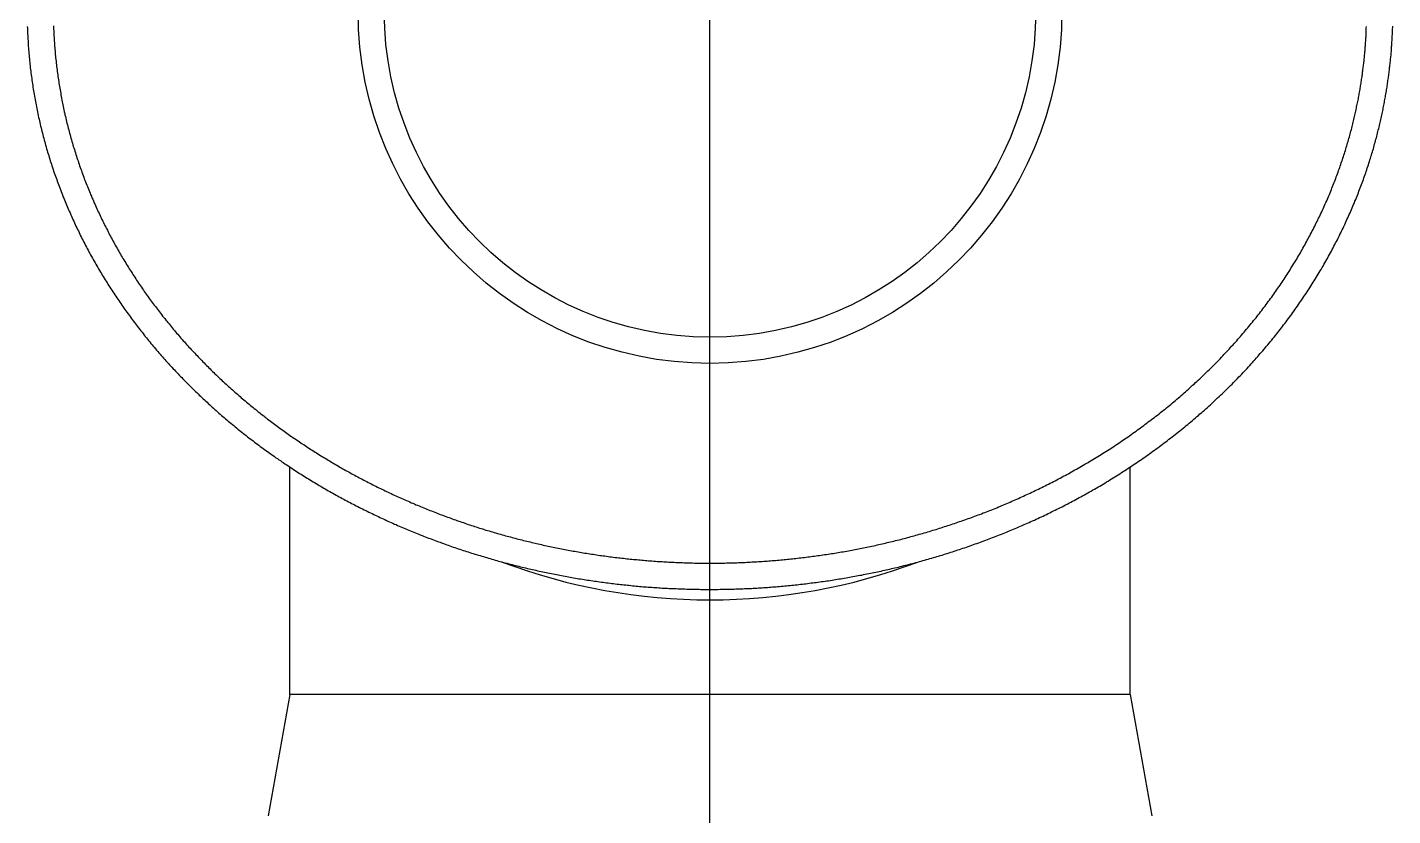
# Model space of a CAD drawing. Extents: x -30.9 to 42.8, y -35.3 to 7.6.
# Drawn here: x 27.84 to 40.83, y -7.65 to -0.15 of the extents above; entities that cross this region are included whole.
import ezdxf

# ---------------------------------------------------------------- set-up
doc = ezdxf.new("R2010")
doc.units = 0
doc.linetypes.add('CENTER', pattern=[50.8, 31.75, -6.35, 6.35, -6.35])
doc.layers.get('0').update_dxf_attribs({"linetype": 'CONTINUOUS'})
doc.layers.add('CENTER', color=1, linetype='CENTER')

msp = doc.modelspace()

# ---------------------------------------------------------------- linework, layer by layer
at = {"color": 7, "linetype": 'CONTINUOUS'}
for p, q in [((30.334, -6.5), (30.334, -4.335)), ((38.334, -6.5), (38.334, -4.335)), ((30.334, -6.5), (30.128, -7.653)), ((38.334, -6.5), (30.334, -6.5)), ((38.334, -6.5), (38.54, -7.653))]:
    msp.add_line(p, q, dxfattribs=at)
at = {"color": 7}
for points in [[(27.836, -0.145, 0), (27.837, -0.162, 0), (27.837, -0.179, 0), (27.838, -0.196, 0), (27.839, -0.213, 0), (27.84, -0.23, 0), (27.841, -0.247, 0), (27.842, -0.264, 0), (27.843, -0.281, 0), (27.844, -0.298, 0), (27.845, -0.315, 0), (27.846, -0.333, 0), (27.847, -0.35, 0), (27.849, -0.367, 0), (27.85, -0.384, 0), (27.851, -0.401, 0), (27.853, -0.418, 0), (27.854, -0.435, 0), (27.856, -0.452, 0), (27.858, -0.469, 0), (27.86, -0.486, 0), (27.861, -0.503, 0), (27.863, -0.52, 0), (27.865, -0.537, 0), (27.867, -0.554, 0), (27.869, -0.57, 0), (27.871, -0.587, 0), (27.873, -0.604, 0), (27.876, -0.621, 0), (27.878, -0.638, 0), (27.88, -0.655, 0), (27.883, -0.672, 0), (27.885, -0.689, 0), (27.888, -0.706, 0), (27.89, -0.723, 0), (27.893, -0.74, 0), (27.896, -0.757, 0), (27.899, -0.773, 0), (27.901, -0.79, 0), (27.904, -0.807, 0), (27.907, -0.824, 0), (27.91, -0.841, 0), (27.914, -0.858, 0), (27.917, -0.874, 0), (27.92, -0.891, 0), (27.923, -0.908, 0), (27.927, -0.925, 0), (27.93, -0.942, 0), (27.933, -0.958, 0), (27.937, -0.975, 0), (27.941, -0.992, 0), (27.944, -1.009, 0), (27.948, -1.025, 0), (27.952, -1.042, 0), (27.956, -1.059, 0), (27.959, -1.075, 0), (27.963, -1.092, 0), (27.968, -1.109, 0), (27.971, -1.125, 0), (27.976, -1.142, 0), (27.98, -1.159, 0), (27.984, -1.175, 0), (27.988, -1.192, 0), (27.993, -1.208, 0), (27.997, -1.225, 0), (28.002, -1.241, 0), (28.006, -1.258, 0), (28.011, -1.274, 0), (28.016, -1.291, 0), (28.02, -1.307, 0), (28.025, -1.324, 0), (28.03, -1.34, 0), (28.035, -1.357, 0), (28.04, -1.373, 0), (28.045, -1.389, 0), (28.05, -1.406, 0), (28.055, -1.422, 0), (28.06, -1.439, 0), (28.066, -1.455, 0), (28.071, -1.471, 0), (28.076, -1.487, 0), (28.082, -1.504, 0), (28.087, -1.52, 0), (28.093, -1.536, 0), (28.098, -1.552, 0), (28.104, -1.569, 0), (28.11, -1.585, 0), (28.116, -1.601, 0), (28.121, -1.617, 0), (28.127, -1.633, 0), (28.133, -1.649, 0), (28.139, -1.665, 0), (28.145, -1.681, 0), (28.151, -1.697, 0), (28.157, -1.713, 0), (28.164, -1.729, 0), (28.17, -1.745, 0), (28.176, -1.761, 0), (28.183, -1.777, 0), (28.189, -1.793, 0), (28.196, -1.809, 0), (28.202, -1.825, 0), (28.209, -1.84, 0), (28.215, -1.856, 0), (28.222, -1.872, 0), (28.229, -1.888, 0), (28.236, -1.903, 0), (28.243, -1.919, 0), (28.25, -1.935, 0), (28.256, -1.95, 0), (28.264, -1.966, 0), (28.271, -1.982, 0), (28.278, -1.997, 0), (28.285, -2.013, 0), (28.292, -2.028, 0), (28.299, -2.044, 0), (28.307, -2.059, 0), (28.314, -2.075, 0), (28.322, -2.09, 0), (28.329, -2.106, 0), (28.337, -2.121, 0), (28.344, -2.136, 0), (28.352, -2.152, 0), (28.36, -2.167, 0), (28.367, -2.182, 0), (28.375, -2.197, 0), (28.383, -2.212, 0), (28.391, -2.228, 0), (28.399, -2.243, 0), (28.407, -2.258, 0), (28.415, -2.273, 0), (28.423, -2.288, 0), (28.431, -2.303, 0), (28.439, -2.318, 0), (28.448, -2.333, 0), (28.456, -2.348, 0), (28.464, -2.363, 0), (28.473, -2.378, 0), (28.481, -2.392, 0), (28.49, -2.407, 0), (28.498, -2.422, 0), (28.507, -2.437, 0), (28.515, -2.451, 0), (28.524, -2.466, 0), (28.533, -2.481, 0), (28.541, -2.495, 0), (28.55, -2.51, 0), (28.559, -2.524, 0), (28.568, -2.539, 0), (28.577, -2.554, 0), (28.586, -2.568, 0), (28.595, -2.582, 0), (28.604, -2.597, 0), (28.613, -2.611, 0), (28.622, -2.625, 0), (28.632, -2.64, 0), (28.641, -2.654, 0), (28.65, -2.668, 0), (28.66, -2.682, 0), (28.669, -2.697, 0), (28.678, -2.711, 0), (28.688, -2.725, 0), (28.697, -2.739, 0), (28.707, -2.753, 0), (28.716, -2.767, 0), (28.726, -2.781, 0), (28.736, -2.795, 0), (28.746, -2.809, 0), (28.755, -2.823, 0), (28.765, -2.837, 0), (28.775, -2.85, 0), (28.785, -2.864, 0), (28.795, -2.878, 0), (28.805, -2.892, 0), (28.815, -2.905, 0), (28.825, -2.919, 0), (28.835, -2.933, 0), (28.845, -2.946, 0), (28.855, -2.96, 0), (28.866, -2.973, 0), (28.876, -2.987, 0), (28.886, -3, 0), (28.896, -3.013, 0), (28.907, -3.027, 0), (28.917, -3.04, 0), (28.928, -3.053, 0), (28.938, -3.067, 0), (28.949, -3.08, 0), (28.959, -3.093, 0), (28.97, -3.106, 0), (28.981, -3.119, 0), (28.991, -3.133, 0), (29.002, -3.146, 0), (29.013, -3.159, 0), (29.024, -3.172, 0), (29.034, -3.185, 0), (29.045, -3.197, 0), (29.056, -3.21, 0), (29.067, -3.223, 0), (29.078, -3.236, 0), (29.089, -3.249, 0), (29.1, -3.262, 0), (29.111, -3.274, 0), (29.122, -3.287, 0), (29.134, -3.3, 0), (29.145, -3.312, 0), (29.156, -3.325, 0), (29.167, -3.337, 0), (29.179, -3.35, 0), (29.19, -3.362, 0), (29.201, -3.375, 0), (29.213, -3.387, 0), (29.224, -3.4, 0), (29.236, -3.412, 0), (29.247, -3.424, 0), (29.259, -3.436, 0), (29.271, -3.449, 0), (29.282, -3.461, 0), (29.294, -3.473, 0), (29.306, -3.485, 0), (29.317, -3.497, 0), (29.329, -3.509, 0), (29.341, -3.521, 0), (29.353, -3.533, 0), (29.365, -3.545, 0), (29.377, -3.557, 0), (29.389, -3.569, 0), (29.401, -3.581, 0), (29.413, -3.593, 0), (29.424, -3.605, 0), (29.437, -3.616, 0), (29.449, -3.628, 0), (29.461, -3.64, 0), (29.473, -3.651, 0), (29.485, -3.663, 0), (29.497, -3.675, 0), (29.51, -3.686, 0), (29.522, -3.698, 0), (29.534, -3.709, 0), (29.547, -3.72, 0), (29.559, -3.732, 0), (29.572, -3.743, 0), (29.584, -3.755, 0), (29.597, -3.766, 0), (29.609, -3.777, 0), (29.622, -3.788, 0), (29.634, -3.799, 0), (29.647, -3.811, 0), (29.66, -3.822, 0), (29.672, -3.833, 0), (29.685, -3.844, 0), (29.698, -3.855, 0), (29.71, -3.866, 0), (29.723, -3.877, 0), (29.736, -3.888, 0), (29.749, -3.899, 0), (29.762, -3.909, 0), (29.775, -3.92, 0), (29.788, -3.931, 0), (29.801, -3.942, 0), (29.814, -3.952, 0), (29.827, -3.963, 0), (29.84, -3.974, 0), (29.853, -3.984, 0), (29.866, -3.995, 0), (29.879, -4.005, 0), (29.893, -4.016, 0), (29.906, -4.026, 0), (29.919, -4.037, 0), (29.932, -4.047, 0), (29.946, -4.057, 0), (29.959, -4.068, 0), (29.972, -4.078, 0), (29.986, -4.088, 0), (29.999, -4.098, 0), (30.012, -4.108, 0), (30.026, -4.119, 0), (30.04, -4.129, 0), (30.053, -4.139, 0), (30.067, -4.149, 0), (30.08, -4.159, 0), (30.094, -4.169, 0), (30.107, -4.178, 0), (30.121, -4.188, 0), (30.135, -4.198, 0), (30.148, -4.208, 0), (30.162, -4.218, 0), (30.176, -4.227, 0), (30.19, -4.237, 0), (30.203, -4.247, 0), (30.217, -4.256, 0), (30.231, -4.266, 0), (30.245, -4.275, 0), (30.259, -4.285, 0), (30.273, -4.294, 0), (30.287, -4.304, 0), (30.301, -4.313, 0), (30.315, -4.322, 0), (30.329, -4.332, 0), (30.343, -4.341, 0), (30.357, -4.35, 0), (30.371, -4.359, 0), (30.385, -4.369, 0), (30.399, -4.378, 0), (30.413, -4.387, 0), (30.428, -4.396, 0), (30.442, -4.405, 0), (30.456, -4.414, 0), (30.47, -4.423, 0), (30.485, -4.432, 0), (30.499, -4.441, 0), (30.513, -4.449, 0), (30.528, -4.458, 0), (30.542, -4.467, 0), (30.556, -4.476, 0), (30.571, -4.484, 0), (30.585, -4.493, 0), (30.6, -4.502, 0), (30.614, -4.51, 0), (30.629, -4.519, 0), (30.643, -4.527, 0), (30.658, -4.536, 0), (30.672, -4.544, 0), (30.687, -4.553, 0), (30.701, -4.561, 0), (30.716, -4.569, 0), (30.731, -4.577, 0), (30.745, -4.586, 0), (30.76, -4.594, 0), (30.775, -4.602, 0), (30.789, -4.61, 0), (30.804, -4.618, 0), (30.819, -4.626, 0), (30.834, -4.634, 0), (30.848, -4.642, 0), (30.863, -4.65, 0), (30.878, -4.658, 0), (30.893, -4.666, 0), (30.908, -4.674, 0), (30.923, -4.682, 0), (30.938, -4.689, 0), (30.952, -4.697, 0), (30.967, -4.705, 0), (30.982, -4.712, 0), (30.997, -4.72, 0), (31.012, -4.728, 0), (31.027, -4.735, 0), (31.042, -4.743, 0), (31.057, -4.75, 0), (31.072, -4.757, 0), (31.087, -4.765, 0), (31.102, -4.772, 0), (31.118, -4.779, 0), (31.133, -4.787, 0), (31.148, -4.794, 0), (31.163, -4.801, 0), (31.178, -4.808, 0), (31.193, -4.815, 0), (31.209, -4.822, 0), (31.224, -4.829, 0), (31.239, -4.836, 0), (31.254, -4.843, 0), (31.269, -4.85, 0), (31.285, -4.857, 0), (31.3, -4.864, 0), (31.315, -4.871, 0), (31.331, -4.878, 0), (31.346, -4.884, 0), (31.361, -4.891, 0), (31.377, -4.898, 0), (31.392, -4.904, 0), (31.407, -4.911, 0), (31.423, -4.917, 0), (31.438, -4.924, 0), (31.453, -4.93, 0), (31.469, -4.937, 0), (31.484, -4.943, 0), (31.5, -4.95, 0), (31.515, -4.956, 0), (31.531, -4.962, 0), (31.546, -4.969, 0), (31.562, -4.975, 0), (31.577, -4.981, 0), (31.593, -4.987, 0), (31.608, -4.993, 0), (31.624, -4.999, 0), (31.64, -5.005, 0), (31.655, -5.011, 0), (31.671, -5.017, 0), (31.686, -5.023, 0), (31.702, -5.029, 0), (31.718, -5.035, 0), (31.733, -5.041, 0), (31.749, -5.046, 0), (31.765, -5.052, 0), (31.78, -5.058, 0), (31.796, -5.064, 0), (31.812, -5.069, 0), (31.828, -5.075, 0), (31.843, -5.08, 0), (31.859, -5.086, 0), (31.875, -5.091, 0), (31.891, -5.097, 0), (31.907, -5.102, 0), (31.922, -5.107, 0), (31.938, -5.113, 0), (31.954, -5.118, 0), (31.97, -5.123, 0), (31.986, -5.129, 0), (32.002, -5.134, 0), (32.017, -5.139, 0), (32.033, -5.144, 0), (32.049, -5.149, 0), (32.065, -5.154, 0), (32.081, -5.159, 0), (32.097, -5.164, 0), (32.113, -5.169, 0), (32.129, -5.174, 0), (32.145, -5.179, 0), (32.161, -5.184, 0), (32.177, -5.188, 0), (32.193, -5.193, 0), (32.209, -5.198, 0), (32.225, -5.202, 0), (32.241, -5.207, 0), (32.257, -5.212, 0), (32.273, -5.216, 0), (32.289, -5.221, 0), (32.305, -5.225, 0), (32.321, -5.23, 0), (32.337, -5.234, 0), (32.353, -5.238, 0), (32.369, -5.243, 0), (32.385, -5.247, 0), (32.402, -5.251, 0), (32.418, -5.256, 0), (32.434, -5.26, 0), (32.45, -5.264, 0), (32.466, -5.268, 0), (32.482, -5.272, 0), (32.498, -5.276, 0), (32.515, -5.28, 0), (32.531, -5.284, 0), (32.547, -5.288, 0), (32.563, -5.292, 0), (32.579, -5.296, 0), (32.596, -5.3, 0), (32.612, -5.303, 0), (32.628, -5.307, 0), (32.644, -5.311, 0), (32.661, -5.315, 0), (32.677, -5.318, 0), (32.693, -5.322, 0), (32.709, -5.325, 0), (32.726, -5.329, 0), (32.742, -5.332, 0), (32.758, -5.336, 0), (32.775, -5.339, 0), (32.791, -5.343, 0), (32.807, -5.346, 0), (32.824, -5.349, 0), (32.84, -5.353, 0), (32.856, -5.356, 0), (32.873, -5.359, 0), (32.889, -5.362, 0), (32.905, -5.366, 0), (32.922, -5.369, 0), (32.938, -5.372, 0), (32.955, -5.375, 0), (32.971, -5.378, 0), (32.987, -5.381, 0), (33.004, -5.384, 0), (33.02, -5.386, 0), (33.036, -5.389, 0), (33.053, -5.392, 0), (33.069, -5.395, 0), (33.086, -5.398, 0), (33.102, -5.4, 0), (33.119, -5.403, 0), (33.135, -5.406, 0), (33.152, -5.408, 0), (33.168, -5.411, 0), (33.185, -5.413, 0), (33.201, -5.416, 0), (33.218, -5.418, 0), (33.234, -5.421, 0), (33.251, -5.423, 0), (33.267, -5.425, 0), (33.283, -5.428, 0), (33.3, -5.43, 0), (33.316, -5.432, 0), (33.333, -5.434, 0), (33.349, -5.437, 0), (33.366, -5.439, 0), (33.383, -5.441, 0), (33.399, -5.443, 0), (33.416, -5.445, 0), (33.432, -5.447, 0), (33.449, -5.449, 0), (33.465, -5.451, 0), (33.482, -5.453, 0), (33.498, -5.454, 0), (33.515, -5.456, 0), (33.532, -5.458, 0), (33.548, -5.46, 0), (33.565, -5.461, 0), (33.581, -5.463, 0), (33.598, -5.465, 0), (33.614, -5.466, 0), (33.631, -5.468, 0), (33.648, -5.469, 0), (33.664, -5.471, 0), (33.681, -5.472, 0), (33.697, -5.474, 0), (33.714, -5.475, 0), (33.731, -5.476, 0), (33.747, -5.478, 0), (33.764, -5.479, 0), (33.781, -5.48, 0), (33.797, -5.481, 0), (33.814, -5.482, 0), (33.83, -5.483, 0), (33.847, -5.485, 0), (33.864, -5.486, 0), (33.88, -5.487, 0), (33.897, -5.488, 0), (33.913, -5.488, 0), (33.93, -5.489, 0), (33.947, -5.49, 0), (33.963, -5.491, 0), (33.98, -5.492, 0), (33.997, -5.493, 0), (34.013, -5.493, 0), (34.03, -5.494, 0), (34.047, -5.495, 0), (34.063, -5.495, 0), (34.08, -5.496, 0), (34.096, -5.496, 0), (34.113, -5.497, 0), (34.13, -5.497, 0), (34.147, -5.498, 0), (34.163, -5.498, 0), (34.18, -5.498, 0), (34.196, -5.499, 0), (34.213, -5.499, 0), (34.23, -5.499, 0), (34.246, -5.5, 0), (34.263, -5.5, 0), (34.28, -5.5, 0), (34.296, -5.5, 0), (34.313, -5.5, 0), (34.33, -5.5, 0), (34.346, -5.5, 0), (34.363, -5.5, 0), (34.38, -5.5, 0), (34.396, -5.5, 0), (34.413, -5.5, 0), (34.43, -5.499, 0), (34.446, -5.499, 0), (34.463, -5.499, 0), (34.48, -5.499, 0), (34.496, -5.498, 0), (34.513, -5.498, 0), (34.53, -5.498, 0), (34.546, -5.497, 0), (34.563, -5.497, 0), (34.58, -5.496, 0), (34.596, -5.496, 0), (34.613, -5.495, 0), (34.63, -5.494, 0), (34.646, -5.494, 0), (34.663, -5.493, 0), (34.679, -5.492, 0), (34.696, -5.492, 0), (34.713, -5.491, 0), (34.73, -5.49, 0), (34.746, -5.489, 0), (34.763, -5.488, 0), (34.779, -5.487, 0), (34.796, -5.486, 0), (34.813, -5.485, 0), (34.83, -5.484, 0), (34.846, -5.483, 0), (34.863, -5.482, 0), (34.88, -5.481, 0), (34.896, -5.479, 0), (34.913, -5.478, 0), (34.929, -5.477, 0), (34.946, -5.476, 0), (34.963, -5.474, 0), (34.98, -5.473, 0), (34.996, -5.471, 0), (35.013, -5.47, 0), (35.029, -5.468, 0), (35.046, -5.467, 0), (35.063, -5.465, 0), (35.079, -5.464, 0), (35.096, -5.462, 0), (35.113, -5.46, 0), (35.129, -5.459, 0), (35.146, -5.457, 0), (35.163, -5.455, 0), (35.179, -5.453, 0), (35.196, -5.451, 0), (35.213, -5.45, 0), (35.229, -5.448, 0), (35.246, -5.446, 0), (35.263, -5.444, 0), (35.279, -5.442, 0), (35.296, -5.439, 0), (35.313, -5.437, 0), (35.329, -5.435, 0), (35.346, -5.433, 0), (35.362, -5.431, 0), (35.379, -5.428, 0), (35.396, -5.426, 0), (35.412, -5.424, 0), (35.429, -5.421, 0), (35.446, -5.419, 0), (35.462, -5.417, 0), (35.479, -5.414, 0), (35.496, -5.411, 0), (35.512, -5.409, 0), (35.529, -5.406, 0), (35.546, -5.404, 0), (35.562, -5.401, 0), (35.579, -5.398, 0), (35.596, -5.395, 0), (35.612, -5.393, 0), (35.629, -5.39, 0), (35.645, -5.387, 0), (35.662, -5.384, 0), (35.679, -5.381, 0), (35.695, -5.378, 0), (35.712, -5.375, 0), (35.729, -5.372, 0), (35.745, -5.369, 0), (35.762, -5.366, 0), (35.779, -5.363, 0), (35.795, -5.359, 0), (35.812, -5.356, 0), (35.828, -5.353, 0), (35.845, -5.349, 0), (35.862, -5.346, 0), (35.878, -5.343, 0), (35.895, -5.339, 0), (35.912, -5.336, 0), (35.928, -5.332, 0), (35.945, -5.329, 0), (35.962, -5.325, 0), (35.978, -5.321, 0), (35.995, -5.318, 0), (36.011, -5.314, 0), (36.028, -5.31, 0), (36.045, -5.306, 0), (36.061, -5.302, 0), (36.078, -5.299, 0), (36.094, -5.295, 0), (36.111, -5.291, 0), (36.128, -5.287, 0), (36.144, -5.283, 0), (36.161, -5.278, 0), (36.178, -5.274, 0), (36.194, -5.27, 0), (36.211, -5.266, 0), (36.227, -5.262, 0), (36.244, -5.257, 0), (36.261, -5.253, 0), (36.277, -5.249, 0), (36.294, -5.244, 0), (36.311, -5.24, 0), (36.327, -5.235, 0), (36.344, -5.231, 0), (36.361, -5.226, 0), (36.377, -5.221, 0), (36.394, -5.217, 0), (36.41, -5.212, 0), (36.427, -5.207, 0), (36.444, -5.202, 0), (36.46, -5.198, 0), (36.477, -5.193, 0), (36.493, -5.188, 0), (36.51, -5.183, 0), (36.526, -5.178, 0), (36.543, -5.173, 0), (36.56, -5.168, 0), (36.576, -5.162, 0), (36.593, -5.157, 0), (36.61, -5.152, 0), (36.626, -5.147, 0), (36.643, -5.141, 0), (36.659, -5.136, 0), (36.676, -5.131, 0), (36.693, -5.125, 0), (36.709, -5.12, 0), (36.726, -5.114, 0), (36.742, -5.109, 0), (36.759, -5.103, 0), (36.776, -5.097, 0), (36.792, -5.092, 0), (36.809, -5.086, 0), (36.825, -5.08, 0), (36.842, -5.074, 0), (36.858, -5.068, 0), (36.875, -5.062, 0), (36.892, -5.056, 0), (36.908, -5.05, 0), (36.925, -5.044, 0), (36.941, -5.038, 0), (36.958, -5.032, 0), (36.975, -5.026, 0), (36.991, -5.019, 0), (37.008, -5.013, 0), (37.024, -5.007, 0), (37.041, -5, 0), (37.057, -4.994, 0), (37.074, -4.987, 0), (37.091, -4.981, 0), (37.107, -4.974, 0), (37.124, -4.968, 0), (37.14, -4.961, 0), (37.157, -4.954, 0), (37.174, -4.947, 0), (37.19, -4.941, 0), (37.207, -4.934, 0), (37.223, -4.927, 0), (37.24, -4.92, 0), (37.256, -4.913, 0), (37.273, -4.906, 0), (37.289, -4.899, 0), (37.306, -4.891, 0), (37.323, -4.884, 0), (37.339, -4.877, 0), (37.356, -4.87, 0), (37.372, -4.862, 0), (37.389, -4.855, 0), (37.405, -4.847, 0), (37.422, -4.84, 0), (37.438, -4.832, 0), (37.455, -4.825, 0), (37.471, -4.817, 0), (37.488, -4.809, 0), (37.504, -4.802, 0), (37.521, -4.794, 0), (37.537, -4.786, 0), (37.553, -4.778, 0), (37.57, -4.77, 0), (37.586, -4.762, 0), (37.603, -4.754, 0), (37.619, -4.746, 0), (37.636, -4.738, 0), (37.652, -4.729, 0), (37.669, -4.721, 0), (37.685, -4.713, 0), (37.701, -4.705, 0), (37.718, -4.696, 0), (37.734, -4.688, 0), (37.75, -4.679, 0), (37.767, -4.671, 0), (37.783, -4.662, 0), (37.799, -4.653, 0), (37.816, -4.644, 0), (37.832, -4.636, 0), (37.848, -4.627, 0), (37.865, -4.618, 0), (37.881, -4.609, 0), (37.897, -4.6, 0), (37.913, -4.591, 0), (37.93, -4.582, 0), (37.946, -4.573, 0), (37.962, -4.564, 0), (37.978, -4.554, 0), (37.994, -4.545, 0), (38.011, -4.536, 0), (38.027, -4.526, 0), (38.043, -4.517, 0), (38.059, -4.507, 0), (38.075, -4.498, 0), (38.091, -4.488, 0), (38.107, -4.478, 0), (38.123, -4.469, 0), (38.14, -4.459, 0), (38.156, -4.449, 0), (38.172, -4.439, 0), (38.188, -4.429, 0), (38.204, -4.419, 0), (38.22, -4.409, 0), (38.236, -4.399, 0), (38.252, -4.389, 0), (38.267, -4.379, 0), (38.283, -4.368, 0), (38.299, -4.358, 0), (38.315, -4.348, 0), (38.331, -4.337, 0), (38.347, -4.327, 0), (38.362, -4.316, 0), (38.378, -4.306, 0), (38.394, -4.295, 0), (38.41, -4.284, 0), (38.425, -4.274, 0), (38.441, -4.263, 0), (38.457, -4.252, 0), (38.472, -4.241, 0), (38.488, -4.23, 0), (38.503, -4.219, 0), (38.519, -4.208, 0), (38.534, -4.197, 0), (38.55, -4.186, 0), (38.565, -4.175, 0), (38.581, -4.164, 0), (38.596, -4.153, 0), (38.611, -4.141, 0), (38.626, -4.13, 0), (38.642, -4.119, 0), (38.657, -4.107, 0), (38.672, -4.096, 0), (38.687, -4.084, 0), (38.702, -4.072, 0), (38.718, -4.061, 0), (38.733, -4.049, 0), (38.748, -4.037, 0), (38.763, -4.026, 0), (38.778, -4.014, 0), (38.792, -4.002, 0), (38.807, -3.99, 0), (38.822, -3.978, 0), (38.837, -3.966, 0), (38.852, -3.954, 0), (38.867, -3.942, 0), (38.881, -3.93, 0), (38.896, -3.918, 0), (38.91, -3.905, 0), (38.925, -3.893, 0), (38.94, -3.881, 0), (38.954, -3.869, 0), (38.969, -3.856, 0), (38.983, -3.844, 0), (38.997, -3.831, 0), (39.012, -3.819, 0), (39.026, -3.806, 0), (39.04, -3.794, 0), (39.054, -3.781, 0), (39.069, -3.768, 0), (39.083, -3.756, 0), (39.097, -3.743, 0), (39.111, -3.73, 0), (39.125, -3.717, 0), (39.139, -3.704, 0), (39.153, -3.691, 0), (39.166, -3.678, 0), (39.18, -3.665, 0), (39.194, -3.652, 0), (39.208, -3.639, 0), (39.221, -3.626, 0), (39.235, -3.613, 0), (39.249, -3.599, 0), (39.262, -3.586, 0), (39.276, -3.573, 0), (39.289, -3.56, 0), (39.303, -3.546, 0), (39.316, -3.533, 0), (39.329, -3.519, 0), (39.342, -3.506, 0), (39.355, -3.492, 0), (39.369, -3.479, 0), (39.382, -3.465, 0), (39.395, -3.452, 0), (39.408, -3.438, 0), (39.42, -3.424, 0), (39.433, -3.41, 0), (39.446, -3.397, 0), (39.459, -3.383, 0), (39.472, -3.369, 0), (39.484, -3.355, 0), (39.497, -3.341, 0), (39.51, -3.327, 0), (39.522, -3.313, 0), (39.534, -3.299, 0), (39.547, -3.285, 0), (39.559, -3.271, 0), (39.571, -3.257, 0), (39.584, -3.243, 0), (39.596, -3.229, 0), (39.608, -3.215, 0), (39.62, -3.2, 0), (39.632, -3.186, 0), (39.644, -3.172, 0), (39.656, -3.158, 0), (39.668, -3.143, 0), (39.68, -3.129, 0), (39.691, -3.114, 0), (39.703, -3.1, 0), (39.715, -3.086, 0), (39.726, -3.071, 0), (39.738, -3.056, 0), (39.749, -3.042, 0), (39.761, -3.027, 0), (39.772, -3.013, 0), (39.783, -2.998, 0), (39.794, -2.983, 0), (39.806, -2.969, 0), (39.817, -2.954, 0), (39.828, -2.939, 0), (39.839, -2.924, 0), (39.85, -2.91, 0), (39.861, -2.895, 0), (39.871, -2.88, 0), (39.882, -2.865, 0), (39.893, -2.85, 0), (39.904, -2.835, 0), (39.914, -2.82, 0), (39.925, -2.805, 0), (39.935, -2.79, 0), (39.946, -2.775, 0), (39.956, -2.76, 0), (39.966, -2.745, 0), (39.977, -2.73, 0), (39.987, -2.715, 0), (39.997, -2.7, 0), (40.007, -2.685, 0), (40.017, -2.67, 0), (40.027, -2.654, 0), (40.037, -2.639, 0), (40.047, -2.624, 0), (40.056, -2.609, 0), (40.066, -2.593, 0), (40.076, -2.578, 0), (40.085, -2.563, 0), (40.095, -2.547, 0), (40.104, -2.532, 0), (40.114, -2.517, 0), (40.123, -2.501, 0), (40.132, -2.486, 0), (40.142, -2.47, 0), (40.151, -2.455, 0), (40.16, -2.439, 0), (40.169, -2.424, 0), (40.178, -2.408, 0), (40.187, -2.393, 0), (40.196, -2.377, 0), (40.204, -2.361, 0), (40.213, -2.346, 0), (40.222, -2.33, 0), (40.23, -2.314, 0), (40.239, -2.299, 0), (40.248, -2.283, 0), (40.256, -2.267, 0), (40.264, -2.252, 0), (40.273, -2.236, 0), (40.281, -2.22, 0), (40.289, -2.204, 0), (40.297, -2.189, 0), (40.305, -2.173, 0), (40.313, -2.157, 0), (40.321, -2.141, 0), (40.329, -2.125, 0), (40.337, -2.109, 0), (40.345, -2.093, 0), (40.352, -2.078, 0), (40.36, -2.062, 0), (40.368, -2.046, 0), (40.375, -2.03, 0), (40.383, -2.014, 0), (40.39, -1.998, 0), (40.397, -1.982, 0), (40.404, -1.966, 0), (40.412, -1.95, 0), (40.419, -1.934, 0), (40.426, -1.918, 0), (40.433, -1.902, 0), (40.44, -1.886, 0), (40.447, -1.87, 0), (40.453, -1.855, 0), (40.46, -1.839, 0), (40.467, -1.823, 0), (40.473, -1.807, 0), (40.48, -1.791, 0), (40.486, -1.775, 0), (40.493, -1.759, 0), (40.499, -1.743, 0), (40.505, -1.727, 0), (40.511, -1.711, 0), (40.517, -1.696, 0), (40.523, -1.68, 0), (40.529, -1.664, 0), (40.535, -1.648, 0), (40.541, -1.632, 0), (40.547, -1.617, 0), (40.553, -1.601, 0), (40.558, -1.585, 0), (40.564, -1.57, 0), (40.569, -1.554, 0), (40.575, -1.538, 0), (40.58, -1.523, 0), (40.585, -1.507, 0), (40.59, -1.491, 0), (40.596, -1.476, 0), (40.601, -1.46, 0), (40.606, -1.445, 0), (40.611, -1.43, 0), (40.615, -1.414, 0), (40.62, -1.399, 0), (40.625, -1.383, 0), (40.63, -1.368, 0), (40.634, -1.353, 0), (40.639, -1.338, 0), (40.643, -1.323, 0), (40.648, -1.307, 0), (40.652, -1.292, 0), (40.656, -1.277, 0), (40.66, -1.262, 0), (40.665, -1.247, 0), (40.669, -1.233, 0), (40.673, -1.218, 0), (40.677, -1.203, 0), (40.681, -1.188, 0), (40.684, -1.174, 0), (40.688, -1.159, 0), (40.692, -1.144, 0), (40.695, -1.13, 0), (40.699, -1.115, 0), (40.703, -1.101, 0), (40.706, -1.087, 0), (40.709, -1.072, 0), (40.713, -1.058, 0), (40.716, -1.044, 0), (40.719, -1.03, 0), (40.722, -1.016, 0), (40.725, -1.002, 0), (40.728, -0.988, 0), (40.731, -0.974, 0), (40.734, -0.961, 0), (40.737, -0.947, 0), (40.74, -0.933, 0), (40.742, -0.92, 0), (40.745, -0.906, 0), (40.748, -0.893, 0), (40.751, -0.879, 0), (40.753, -0.866, 0), (40.755, -0.853, 0), (40.758, -0.839, 0), (40.76, -0.826, 0), (40.763, -0.813, 0), (40.765, -0.8, 0), (40.767, -0.787, 0), (40.769, -0.774, 0), (40.772, -0.761, 0), (40.774, -0.748, 0), (40.776, -0.735, 0), (40.778, -0.723, 0), (40.78, -0.71, 0), (40.782, -0.697, 0), (40.783, -0.684, 0), (40.785, -0.672, 0), (40.787, -0.659, 0), (40.789, -0.647, 0), (40.791, -0.634, 0), (40.792, -0.622, 0), (40.794, -0.61, 0), (40.796, -0.597, 0), (40.797, -0.585, 0), (40.799, -0.573, 0), (40.8, -0.561, 0), (40.802, -0.548, 0), (40.803, -0.536, 0), (40.805, -0.524, 0), (40.806, -0.512, 0), (40.807, -0.5, 0), (40.809, -0.488, 0), (40.81, -0.476, 0), (40.811, -0.464, 0), (40.812, -0.452, 0), (40.813, -0.441, 0), (40.814, -0.429, 0), (40.816, -0.417, 0), (40.817, -0.405, 0), (40.818, -0.394, 0), (40.819, -0.382, 0), (40.819, -0.37, 0), (40.82, -0.359, 0), (40.821, -0.347, 0), (40.822, -0.336, 0), (40.823, -0.324, 0), (40.824, -0.313, 0), (40.825, -0.301, 0), (40.825, -0.29, 0), (40.826, -0.278, 0), (40.827, -0.267, 0), (40.827, -0.256, 0), (40.828, -0.244, 0), (40.828, -0.233, 0), (40.829, -0.222, 0), (40.829, -0.21, 0), (40.83, -0.199, 0), (40.83, -0.188, 0), (40.831, -0.177, 0), (40.831, -0.166, 0), (40.832, -0.154, 0), (40.832, -0.143, 0)], [(28.086, -0.137, 0), (28.087, -0.153, 0), (28.087, -0.17, 0), (28.088, -0.186, 0), (28.089, -0.202, 0), (28.089, -0.218, 0), (28.09, -0.234, 0), (28.091, -0.25, 0), (28.092, -0.266, 0), (28.093, -0.282, 0), (28.094, -0.299, 0), (28.095, -0.315, 0), (28.096, -0.331, 0), (28.098, -0.347, 0), (28.099, -0.363, 0), (28.1, -0.379, 0), (28.102, -0.395, 0), (28.103, -0.411, 0), (28.105, -0.427, 0), (28.106, -0.443, 0), (28.108, -0.46, 0), (28.11, -0.476, 0), (28.112, -0.492, 0), (28.113, -0.508, 0), (28.115, -0.524, 0), (28.117, -0.54, 0), (28.119, -0.556, 0), (28.121, -0.572, 0), (28.123, -0.588, 0), (28.126, -0.604, 0), (28.128, -0.62, 0), (28.13, -0.636, 0), (28.133, -0.652, 0), (28.135, -0.668, 0), (28.137, -0.684, 0), (28.14, -0.7, 0), (28.142, -0.716, 0), (28.145, -0.732, 0), (28.148, -0.748, 0), (28.151, -0.764, 0), (28.154, -0.78, 0), (28.156, -0.796, 0), (28.159, -0.812, 0), (28.162, -0.828, 0), (28.165, -0.844, 0), (28.169, -0.86, 0), (28.172, -0.875, 0), (28.175, -0.891, 0), (28.178, -0.907, 0), (28.181, -0.923, 0), (28.185, -0.939, 0), (28.188, -0.955, 0), (28.192, -0.971, 0), (28.195, -0.986, 0), (28.199, -1.002, 0), (28.203, -1.018, 0), (28.207, -1.034, 0), (28.21, -1.05, 0), (28.214, -1.065, 0), (28.218, -1.081, 0), (28.222, -1.097, 0), (28.226, -1.113, 0), (28.23, -1.128, 0), (28.234, -1.144, 0), (28.239, -1.16, 0), (28.243, -1.175, 0), (28.247, -1.191, 0), (28.252, -1.207, 0), (28.256, -1.222, 0), (28.261, -1.238, 0), (28.265, -1.254, 0), (28.27, -1.269, 0), (28.274, -1.285, 0), (28.279, -1.3, 0), (28.284, -1.316, 0), (28.289, -1.331, 0), (28.294, -1.347, 0), (28.299, -1.362, 0), (28.303, -1.378, 0), (28.308, -1.393, 0), (28.314, -1.409, 0), (28.319, -1.424, 0), (28.324, -1.44, 0), (28.329, -1.455, 0), (28.334, -1.47, 0), (28.34, -1.486, 0), (28.345, -1.501, 0), (28.351, -1.516, 0), (28.356, -1.532, 0), (28.362, -1.547, 0), (28.368, -1.562, 0), (28.373, -1.577, 0), (28.379, -1.593, 0), (28.385, -1.608, 0), (28.391, -1.623, 0), (28.397, -1.638, 0), (28.402, -1.653, 0), (28.409, -1.668, 0), (28.415, -1.684, 0), (28.421, -1.699, 0), (28.427, -1.714, 0), (28.433, -1.729, 0), (28.439, -1.744, 0), (28.446, -1.759, 0), (28.452, -1.774, 0), (28.459, -1.789, 0), (28.465, -1.804, 0), (28.471, -1.818, 0), (28.478, -1.833, 0), (28.485, -1.848, 0), (28.491, -1.863, 0), (28.498, -1.878, 0), (28.505, -1.893, 0), (28.512, -1.907, 0), (28.519, -1.922, 0), (28.526, -1.937, 0), (28.532, -1.952, 0), (28.54, -1.966, 0), (28.547, -1.981, 0), (28.554, -1.996, 0), (28.561, -2.01, 0), (28.568, -2.025, 0), (28.575, -2.039, 0), (28.583, -2.054, 0), (28.59, -2.068, 0), (28.598, -2.083, 0), (28.605, -2.097, 0), (28.613, -2.112, 0), (28.62, -2.126, 0), (28.628, -2.14, 0), (28.635, -2.155, 0), (28.643, -2.169, 0), (28.651, -2.183, 0), (28.659, -2.198, 0), (28.666, -2.212, 0), (28.674, -2.226, 0), (28.682, -2.24, 0), (28.69, -2.254, 0), (28.698, -2.268, 0), (28.706, -2.283, 0), (28.715, -2.297, 0), (28.723, -2.311, 0), (28.731, -2.325, 0), (28.739, -2.339, 0), (28.747, -2.353, 0), (28.756, -2.366, 0), (28.764, -2.38, 0), (28.773, -2.394, 0), (28.781, -2.408, 0), (28.79, -2.422, 0), (28.798, -2.436, 0), (28.807, -2.449, 0), (28.815, -2.463, 0), (28.824, -2.477, 0), (28.833, -2.49, 0), (28.842, -2.504, 0), (28.85, -2.518, 0), (28.859, -2.531, 0), (28.868, -2.545, 0), (28.877, -2.558, 0), (28.886, -2.572, 0), (28.895, -2.585, 0), (28.904, -2.599, 0), (28.913, -2.612, 0), (28.922, -2.625, 0), (28.932, -2.639, 0), (28.941, -2.652, 0), (28.95, -2.665, 0), (28.959, -2.678, 0), (28.969, -2.692, 0), (28.978, -2.705, 0), (28.988, -2.718, 0), (28.997, -2.731, 0), (29.007, -2.744, 0), (29.016, -2.757, 0), (29.026, -2.77, 0), (29.035, -2.783, 0), (29.045, -2.796, 0), (29.055, -2.809, 0), (29.065, -2.822, 0), (29.075, -2.835, 0), (29.084, -2.848, 0), (29.094, -2.86, 0), (29.104, -2.873, 0), (29.114, -2.886, 0), (29.124, -2.899, 0), (29.134, -2.911, 0), (29.144, -2.924, 0), (29.154, -2.937, 0), (29.164, -2.949, 0), (29.174, -2.962, 0), (29.185, -2.974, 0), (29.195, -2.987, 0), (29.205, -2.999, 0), (29.216, -3.011, 0), (29.226, -3.024, 0), (29.236, -3.036, 0), (29.247, -3.049, 0), (29.257, -3.061, 0), (29.268, -3.073, 0), (29.278, -3.085, 0), (29.289, -3.097, 0), (29.299, -3.11, 0), (29.31, -3.122, 0), (29.321, -3.134, 0), (29.331, -3.146, 0), (29.342, -3.158, 0), (29.353, -3.17, 0), (29.364, -3.182, 0), (29.375, -3.194, 0), (29.386, -3.206, 0), (29.396, -3.218, 0), (29.407, -3.229, 0), (29.419, -3.241, 0), (29.43, -3.253, 0), (29.441, -3.265, 0), (29.452, -3.276, 0), (29.463, -3.288, 0), (29.474, -3.3, 0), (29.485, -3.311, 0), (29.496, -3.323, 0), (29.508, -3.334, 0), (29.519, -3.346, 0), (29.53, -3.357, 0), (29.542, -3.369, 0), (29.553, -3.38, 0), (29.565, -3.392, 0), (29.576, -3.403, 0), (29.587, -3.414, 0), (29.599, -3.426, 0), (29.611, -3.437, 0), (29.622, -3.448, 0), (29.634, -3.459, 0), (29.645, -3.47, 0), (29.657, -3.481, 0), (29.669, -3.493, 0), (29.681, -3.504, 0), (29.692, -3.515, 0), (29.704, -3.526, 0), (29.716, -3.537, 0), (29.728, -3.548, 0), (29.74, -3.558, 0), (29.752, -3.569, 0), (29.764, -3.58, 0), (29.776, -3.591, 0), (29.788, -3.602, 0), (29.8, -3.612, 0), (29.812, -3.623, 0), (29.824, -3.634, 0), (29.837, -3.644, 0), (29.849, -3.655, 0), (29.861, -3.665, 0), (29.873, -3.676, 0), (29.885, -3.686, 0), (29.898, -3.697, 0), (29.91, -3.707, 0), (29.922, -3.718, 0), (29.935, -3.728, 0), (29.947, -3.738, 0), (29.96, -3.749, 0), (29.972, -3.759, 0), (29.985, -3.769, 0), (29.997, -3.779, 0), (30.01, -3.789, 0), (30.023, -3.8, 0), (30.035, -3.81, 0), (30.048, -3.82, 0), (30.06, -3.83, 0), (30.073, -3.84, 0), (30.086, -3.85, 0), (30.099, -3.86, 0), (30.111, -3.869, 0), (30.124, -3.879, 0), (30.137, -3.889, 0), (30.15, -3.899, 0), (30.163, -3.909, 0), (30.176, -3.918, 0), (30.189, -3.928, 0), (30.202, -3.938, 0), (30.215, -3.947, 0), (30.228, -3.957, 0), (30.241, -3.966, 0), (30.254, -3.976, 0), (30.267, -3.985, 0), (30.28, -3.995, 0), (30.293, -4.004, 0), (30.307, -4.014, 0), (30.32, -4.023, 0), (30.333, -4.032, 0), (30.346, -4.042, 0), (30.36, -4.051, 0), (30.373, -4.06, 0), (30.386, -4.069, 0), (30.4, -4.078, 0), (30.413, -4.087, 0), (30.426, -4.096, 0), (30.44, -4.105, 0), (30.453, -4.114, 0), (30.467, -4.123, 0), (30.48, -4.132, 0), (30.494, -4.141, 0), (30.507, -4.15, 0), (30.521, -4.159, 0), (30.535, -4.168, 0), (30.548, -4.176, 0), (30.562, -4.185, 0), (30.576, -4.194, 0), (30.589, -4.202, 0), (30.603, -4.211, 0), (30.617, -4.219, 0), (30.63, -4.228, 0), (30.644, -4.236, 0), (30.658, -4.245, 0), (30.672, -4.253, 0), (30.686, -4.262, 0), (30.7, -4.27, 0), (30.713, -4.278, 0), (30.727, -4.287, 0), (30.741, -4.295, 0), (30.755, -4.303, 0), (30.769, -4.311, 0), (30.783, -4.319, 0), (30.797, -4.328, 0), (30.811, -4.336, 0), (30.825, -4.344, 0), (30.839, -4.352, 0), (30.853, -4.36, 0), (30.867, -4.368, 0), (30.882, -4.375, 0), (30.896, -4.383, 0), (30.91, -4.391, 0), (30.924, -4.399, 0), (30.938, -4.407, 0), (30.953, -4.414, 0), (30.967, -4.422, 0), (30.981, -4.43, 0), (30.995, -4.437, 0), (31.01, -4.445, 0), (31.024, -4.452, 0), (31.038, -4.46, 0), (31.053, -4.467, 0), (31.067, -4.475, 0), (31.081, -4.482, 0), (31.096, -4.49, 0), (31.11, -4.497, 0), (31.125, -4.504, 0), (31.139, -4.511, 0), (31.154, -4.519, 0), (31.168, -4.526, 0), (31.183, -4.533, 0), (31.197, -4.54, 0), (31.212, -4.547, 0), (31.226, -4.554, 0), (31.241, -4.561, 0), (31.255, -4.568, 0), (31.27, -4.575, 0), (31.284, -4.582, 0), (31.299, -4.589, 0), (31.314, -4.596, 0), (31.328, -4.602, 0), (31.343, -4.609, 0), (31.358, -4.616, 0), (31.372, -4.623, 0), (31.387, -4.629, 0), (31.402, -4.636, 0), (31.417, -4.642, 0), (31.431, -4.649, 0), (31.446, -4.655, 0), (31.461, -4.662, 0), (31.476, -4.668, 0), (31.491, -4.675, 0), (31.505, -4.681, 0), (31.52, -4.687, 0), (31.535, -4.694, 0), (31.55, -4.7, 0), (31.565, -4.706, 0), (31.58, -4.712, 0), (31.595, -4.718, 0), (31.61, -4.724, 0), (31.625, -4.731, 0), (31.64, -4.737, 0), (31.654, -4.743, 0), (31.669, -4.749, 0), (31.684, -4.754, 0), (31.7, -4.76, 0), (31.715, -4.766, 0), (31.73, -4.772, 0), (31.745, -4.778, 0), (31.76, -4.784, 0), (31.775, -4.789, 0), (31.79, -4.795, 0), (31.805, -4.801, 0), (31.82, -4.806, 0), (31.835, -4.812, 0), (31.85, -4.817, 0), (31.866, -4.823, 0), (31.881, -4.828, 0), (31.896, -4.834, 0), (31.911, -4.839, 0), (31.926, -4.844, 0), (31.942, -4.85, 0), (31.957, -4.855, 0), (31.972, -4.86, 0), (31.987, -4.865, 0), (32.002, -4.871, 0), (32.018, -4.876, 0), (32.033, -4.881, 0), (32.048, -4.886, 0), (32.064, -4.891, 0), (32.079, -4.896, 0), (32.094, -4.901, 0), (32.11, -4.906, 0), (32.125, -4.911, 0), (32.14, -4.916, 0), (32.156, -4.92, 0), (32.171, -4.925, 0), (32.186, -4.93, 0), (32.202, -4.935, 0), (32.217, -4.939, 0), (32.233, -4.944, 0), (32.248, -4.949, 0), (32.264, -4.953, 0), (32.279, -4.958, 0), (32.294, -4.962, 0), (32.31, -4.967, 0), (32.325, -4.971, 0), (32.341, -4.976, 0), (32.356, -4.98, 0), (32.372, -4.984, 0), (32.388, -4.989, 0), (32.403, -4.993, 0), (32.419, -4.997, 0), (32.434, -5.001, 0), (32.45, -5.005, 0), (32.465, -5.01, 0), (32.481, -5.014, 0), (32.496, -5.018, 0), (32.512, -5.022, 0), (32.528, -5.026, 0), (32.543, -5.03, 0), (32.559, -5.034, 0), (32.575, -5.037, 0), (32.59, -5.041, 0), (32.606, -5.045, 0), (32.621, -5.049, 0), (32.637, -5.053, 0), (32.653, -5.056, 0), (32.669, -5.06, 0), (32.684, -5.064, 0), (32.7, -5.067, 0), (32.716, -5.071, 0), (32.731, -5.074, 0), (32.747, -5.078, 0), (32.763, -5.081, 0), (32.779, -5.085, 0), (32.794, -5.088, 0), (32.81, -5.091, 0), (32.826, -5.095, 0), (32.842, -5.098, 0), (32.857, -5.101, 0), (32.873, -5.104, 0), (32.889, -5.108, 0), (32.905, -5.111, 0), (32.92, -5.114, 0), (32.936, -5.117, 0), (32.952, -5.12, 0), (32.968, -5.123, 0), (32.984, -5.126, 0), (33, -5.129, 0), (33.016, -5.132, 0), (33.031, -5.135, 0), (33.047, -5.137, 0), (33.063, -5.14, 0), (33.079, -5.143, 0), (33.095, -5.146, 0), (33.111, -5.148, 0), (33.127, -5.151, 0), (33.143, -5.154, 0), (33.158, -5.156, 0), (33.174, -5.159, 0), (33.19, -5.161, 0), (33.206, -5.164, 0), (33.222, -5.166, 0), (33.238, -5.169, 0), (33.254, -5.171, 0), (33.27, -5.173, 0), (33.286, -5.176, 0), (33.302, -5.178, 0), (33.318, -5.18, 0), (33.334, -5.182, 0), (33.35, -5.184, 0), (33.366, -5.187, 0), (33.382, -5.189, 0), (33.398, -5.191, 0), (33.414, -5.193, 0), (33.43, -5.195, 0), (33.446, -5.197, 0), (33.462, -5.199, 0), (33.478, -5.2, 0), (33.494, -5.202, 0), (33.51, -5.204, 0), (33.526, -5.206, 0), (33.542, -5.208, 0), (33.558, -5.209, 0), (33.574, -5.211, 0), (33.59, -5.213, 0), (33.606, -5.214, 0), (33.622, -5.216, 0), (33.638, -5.217, 0), (33.654, -5.219, 0), (33.67, -5.22, 0), (33.686, -5.222, 0), (33.702, -5.223, 0), (33.718, -5.224, 0), (33.734, -5.226, 0), (33.75, -5.227, 0), (33.766, -5.228, 0), (33.782, -5.229, 0), (33.798, -5.231, 0), (33.815, -5.232, 0), (33.831, -5.233, 0), (33.847, -5.234, 0), (33.863, -5.235, 0), (33.879, -5.236, 0), (33.895, -5.237, 0), (33.911, -5.238, 0), (33.927, -5.239, 0), (33.943, -5.24, 0), (33.959, -5.241, 0), (33.975, -5.241, 0), (33.992, -5.242, 0), (34.008, -5.243, 0), (34.024, -5.244, 0), (34.04, -5.244, 0), (34.056, -5.245, 0), (34.072, -5.245, 0), (34.088, -5.246, 0), (34.104, -5.246, 0), (34.12, -5.247, 0), (34.136, -5.247, 0), (34.153, -5.248, 0), (34.169, -5.248, 0), (34.185, -5.249, 0), (34.201, -5.249, 0), (34.217, -5.249, 0), (34.233, -5.249, 0), (34.249, -5.25, 0), (34.265, -5.25, 0), (34.282, -5.25, 0), (34.298, -5.25, 0), (34.314, -5.25, 0), (34.33, -5.25, 0), (34.346, -5.25, 0), (34.362, -5.25, 0), (34.378, -5.25, 0), (34.394, -5.25, 0), (34.41, -5.25, 0), (34.426, -5.249, 0), (34.443, -5.249, 0), (34.459, -5.249, 0), (34.475, -5.249, 0), (34.491, -5.248, 0), (34.507, -5.248, 0), (34.523, -5.248, 0), (34.539, -5.247, 0), (34.556, -5.247, 0), (34.572, -5.246, 0), (34.588, -5.246, 0), (34.604, -5.245, 0), (34.62, -5.245, 0), (34.636, -5.244, 0), (34.652, -5.243, 0), (34.668, -5.243, 0), (34.684, -5.242, 0), (34.7, -5.241, 0), (34.717, -5.24, 0), (34.733, -5.239, 0), (34.749, -5.238, 0), (34.765, -5.238, 0), (34.781, -5.237, 0), (34.797, -5.236, 0), (34.813, -5.235, 0), (34.83, -5.234, 0), (34.846, -5.232, 0), (34.862, -5.231, 0), (34.878, -5.23, 0), (34.894, -5.229, 0), (34.91, -5.228, 0), (34.926, -5.226, 0), (34.942, -5.225, 0), (34.958, -5.224, 0), (34.975, -5.222, 0), (34.991, -5.221, 0), (35.007, -5.219, 0), (35.023, -5.218, 0), (35.039, -5.216, 0), (35.055, -5.215, 0), (35.071, -5.213, 0), (35.087, -5.212, 0), (35.103, -5.21, 0), (35.12, -5.208, 0), (35.136, -5.207, 0), (35.152, -5.205, 0), (35.168, -5.203, 0), (35.184, -5.201, 0), (35.2, -5.199, 0), (35.216, -5.197, 0), (35.232, -5.195, 0), (35.248, -5.193, 0), (35.264, -5.191, 0), (35.281, -5.189, 0), (35.297, -5.187, 0), (35.313, -5.185, 0), (35.329, -5.183, 0), (35.345, -5.181, 0), (35.361, -5.179, 0), (35.377, -5.176, 0), (35.393, -5.174, 0), (35.409, -5.172, 0), (35.425, -5.169, 0), (35.442, -5.167, 0), (35.458, -5.164, 0), (35.474, -5.162, 0), (35.49, -5.159, 0), (35.506, -5.157, 0), (35.522, -5.154, 0), (35.538, -5.152, 0), (35.554, -5.149, 0), (35.57, -5.146, 0), (35.586, -5.143, 0), (35.602, -5.141, 0), (35.619, -5.138, 0), (35.635, -5.135, 0), (35.651, -5.132, 0), (35.667, -5.129, 0), (35.683, -5.126, 0), (35.699, -5.123, 0), (35.715, -5.12, 0), (35.731, -5.117, 0), (35.747, -5.114, 0), (35.763, -5.111, 0), (35.779, -5.108, 0), (35.795, -5.104, 0), (35.812, -5.101, 0), (35.828, -5.098, 0), (35.844, -5.094, 0), (35.86, -5.091, 0), (35.876, -5.088, 0), (35.892, -5.084, 0), (35.908, -5.081, 0), (35.924, -5.077, 0), (35.94, -5.074, 0), (35.956, -5.07, 0), (35.972, -5.066, 0), (35.988, -5.063, 0), (36.005, -5.059, 0), (36.021, -5.055, 0), (36.037, -5.051, 0), (36.053, -5.048, 0), (36.069, -5.044, 0), (36.085, -5.04, 0), (36.101, -5.036, 0), (36.117, -5.032, 0), (36.133, -5.028, 0), (36.149, -5.024, 0), (36.165, -5.02, 0), (36.181, -5.015, 0), (36.197, -5.011, 0), (36.213, -5.007, 0), (36.229, -5.003, 0), (36.245, -4.998, 0), (36.261, -4.994, 0), (36.278, -4.99, 0), (36.294, -4.985, 0), (36.31, -4.981, 0), (36.326, -4.976, 0), (36.342, -4.972, 0), (36.358, -4.967, 0), (36.374, -4.962, 0), (36.39, -4.958, 0), (36.406, -4.953, 0), (36.422, -4.948, 0), (36.438, -4.943, 0), (36.454, -4.938, 0), (36.47, -4.934, 0), (36.486, -4.929, 0), (36.502, -4.924, 0), (36.518, -4.919, 0), (36.534, -4.914, 0), (36.55, -4.909, 0), (36.566, -4.903, 0), (36.582, -4.898, 0), (36.598, -4.893, 0), (36.614, -4.888, 0), (36.63, -4.882, 0), (36.646, -4.877, 0), (36.662, -4.872, 0), (36.678, -4.866, 0), (36.694, -4.861, 0), (36.71, -4.855, 0), (36.726, -4.85, 0), (36.742, -4.844, 0), (36.758, -4.838, 0), (36.775, -4.833, 0), (36.791, -4.827, 0), (36.806, -4.821, 0), (36.822, -4.815, 0), (36.839, -4.81, 0), (36.855, -4.804, 0), (36.871, -4.798, 0), (36.887, -4.792, 0), (36.903, -4.786, 0), (36.919, -4.78, 0), (36.935, -4.773, 0), (36.951, -4.767, 0), (36.967, -4.761, 0), (36.983, -4.755, 0), (36.999, -4.748, 0), (37.015, -4.742, 0), (37.031, -4.736, 0), (37.047, -4.729, 0), (37.063, -4.723, 0), (37.079, -4.716, 0), (37.094, -4.71, 0), (37.111, -4.703, 0), (37.127, -4.696, 0), (37.142, -4.69, 0), (37.158, -4.683, 0), (37.174, -4.676, 0), (37.19, -4.669, 0), (37.206, -4.662, 0), (37.222, -4.655, 0), (37.238, -4.648, 0), (37.254, -4.641, 0), (37.27, -4.634, 0), (37.286, -4.627, 0), (37.302, -4.62, 0), (37.318, -4.612, 0), (37.334, -4.605, 0), (37.35, -4.598, 0), (37.365, -4.59, 0), (37.381, -4.583, 0), (37.397, -4.576, 0), (37.413, -4.568, 0), (37.429, -4.56, 0), (37.445, -4.553, 0), (37.461, -4.545, 0), (37.477, -4.537, 0), (37.492, -4.53, 0), (37.508, -4.522, 0), (37.524, -4.514, 0), (37.54, -4.506, 0), (37.556, -4.498, 0), (37.571, -4.49, 0), (37.587, -4.482, 0), (37.603, -4.474, 0), (37.619, -4.466, 0), (37.635, -4.458, 0), (37.65, -4.449, 0), (37.666, -4.441, 0), (37.682, -4.433, 0), (37.697, -4.424, 0), (37.713, -4.416, 0), (37.729, -4.407, 0), (37.745, -4.399, 0), (37.76, -4.39, 0), (37.776, -4.381, 0), (37.791, -4.373, 0), (37.807, -4.364, 0), (37.823, -4.355, 0), (37.838, -4.346, 0), (37.854, -4.337, 0), (37.87, -4.328, 0), (37.885, -4.319, 0), (37.901, -4.31, 0), (37.916, -4.301, 0), (37.932, -4.292, 0), (37.947, -4.283, 0), (37.963, -4.274, 0), (37.978, -4.264, 0), (37.994, -4.255, 0), (38.009, -4.245, 0), (38.025, -4.236, 0), (38.04, -4.226, 0), (38.056, -4.217, 0), (38.071, -4.207, 0), (38.086, -4.198, 0), (38.102, -4.188, 0), (38.117, -4.178, 0), (38.132, -4.168, 0), (38.148, -4.158, 0), (38.163, -4.149, 0), (38.178, -4.139, 0), (38.193, -4.129, 0), (38.208, -4.118, 0), (38.224, -4.108, 0), (38.239, -4.098, 0), (38.254, -4.088, 0), (38.269, -4.078, 0), (38.284, -4.067, 0), (38.299, -4.057, 0), (38.314, -4.047, 0), (38.329, -4.036, 0), (38.344, -4.026, 0), (38.359, -4.015, 0), (38.374, -4.005, 0), (38.389, -3.994, 0), (38.403, -3.983, 0), (38.418, -3.973, 0), (38.433, -3.962, 0), (38.448, -3.951, 0), (38.462, -3.94, 0), (38.477, -3.929, 0), (38.492, -3.918, 0), (38.506, -3.907, 0), (38.521, -3.896, 0), (38.536, -3.885, 0), (38.55, -3.874, 0), (38.565, -3.863, 0), (38.579, -3.852, 0), (38.593, -3.841, 0), (38.608, -3.829, 0), (38.622, -3.818, 0), (38.636, -3.807, 0), (38.651, -3.795, 0), (38.665, -3.784, 0), (38.679, -3.772, 0), (38.694, -3.761, 0), (38.708, -3.749, 0), (38.722, -3.737, 0), (38.736, -3.726, 0), (38.75, -3.714, 0), (38.764, -3.702, 0), (38.778, -3.69, 0), (38.792, -3.679, 0), (38.806, -3.667, 0), (38.819, -3.655, 0), (38.833, -3.643, 0), (38.847, -3.631, 0), (38.861, -3.619, 0), (38.874, -3.607, 0), (38.888, -3.595, 0), (38.901, -3.582, 0), (38.915, -3.57, 0), (38.928, -3.558, 0), (38.942, -3.546, 0), (38.955, -3.533, 0), (38.969, -3.521, 0), (38.982, -3.509, 0), (38.995, -3.496, 0), (39.008, -3.484, 0), (39.022, -3.471, 0), (39.035, -3.459, 0), (39.048, -3.446, 0), (39.061, -3.433, 0), (39.074, -3.421, 0), (39.087, -3.408, 0), (39.1, -3.395, 0), (39.113, -3.383, 0), (39.125, -3.37, 0), (39.138, -3.357, 0), (39.151, -3.344, 0), (39.163, -3.331, 0), (39.176, -3.318, 0), (39.189, -3.305, 0), (39.201, -3.292, 0), (39.214, -3.279, 0), (39.226, -3.266, 0), (39.238, -3.253, 0), (39.251, -3.24, 0), (39.263, -3.227, 0), (39.275, -3.213, 0), (39.287, -3.2, 0), (39.299, -3.187, 0), (39.312, -3.174, 0), (39.324, -3.16, 0), (39.335, -3.147, 0), (39.347, -3.134, 0), (39.359, -3.12, 0), (39.371, -3.107, 0), (39.383, -3.093, 0), (39.394, -3.08, 0), (39.406, -3.066, 0), (39.418, -3.053, 0), (39.429, -3.039, 0), (39.441, -3.025, 0), (39.452, -3.012, 0), (39.463, -2.998, 0), (39.475, -2.984, 0), (39.486, -2.971, 0), (39.497, -2.957, 0), (39.508, -2.943, 0), (39.52, -2.929, 0), (39.531, -2.915, 0), (39.542, -2.902, 0), (39.553, -2.888, 0), (39.563, -2.874, 0), (39.574, -2.86, 0), (39.585, -2.846, 0), (39.596, -2.832, 0), (39.606, -2.818, 0), (39.617, -2.804, 0), (39.628, -2.79, 0), (39.638, -2.776, 0), (39.648, -2.761, 0), (39.659, -2.747, 0), (39.669, -2.733, 0), (39.68, -2.719, 0), (39.69, -2.705, 0), (39.7, -2.69, 0), (39.71, -2.676, 0), (39.72, -2.662, 0), (39.73, -2.648, 0), (39.74, -2.633, 0), (39.75, -2.619, 0), (39.76, -2.605, 0), (39.77, -2.59, 0), (39.779, -2.576, 0), (39.789, -2.561, 0), (39.798, -2.547, 0), (39.808, -2.532, 0), (39.817, -2.518, 0), (39.827, -2.503, 0), (39.836, -2.489, 0), (39.846, -2.474, 0), (39.855, -2.46, 0), (39.864, -2.445, 0), (39.873, -2.431, 0), (39.882, -2.416, 0), (39.891, -2.401, 0), (39.9, -2.387, 0), (39.909, -2.372, 0), (39.918, -2.357, 0), (39.927, -2.343, 0), (39.935, -2.328, 0), (39.944, -2.313, 0), (39.953, -2.298, 0), (39.961, -2.283, 0), (39.97, -2.269, 0), (39.978, -2.254, 0), (39.986, -2.239, 0), (39.995, -2.224, 0), (40.003, -2.209, 0), (40.011, -2.194, 0), (40.019, -2.179, 0), (40.028, -2.164, 0), (40.035, -2.149, 0), (40.044, -2.135, 0), (40.051, -2.12, 0), (40.059, -2.105, 0), (40.067, -2.09, 0), (40.075, -2.075, 0), (40.082, -2.059, 0), (40.09, -2.044, 0), (40.098, -2.029, 0), (40.105, -2.014, 0), (40.113, -1.999, 0), (40.12, -1.984, 0), (40.127, -1.969, 0), (40.135, -1.954, 0), (40.142, -1.939, 0), (40.149, -1.924, 0), (40.156, -1.909, 0), (40.163, -1.893, 0), (40.17, -1.878, 0), (40.177, -1.863, 0), (40.184, -1.848, 0), (40.19, -1.833, 0), (40.197, -1.818, 0), (40.204, -1.802, 0), (40.21, -1.787, 0), (40.217, -1.772, 0), (40.223, -1.757, 0), (40.23, -1.742, 0), (40.236, -1.727, 0), (40.242, -1.712, 0), (40.248, -1.697, 0), (40.254, -1.682, 0), (40.26, -1.666, 0), (40.266, -1.651, 0), (40.272, -1.636, 0), (40.278, -1.621, 0), (40.284, -1.606, 0), (40.29, -1.591, 0), (40.295, -1.576, 0), (40.301, -1.561, 0), (40.306, -1.546, 0), (40.312, -1.531, 0), (40.317, -1.516, 0), (40.323, -1.501, 0), (40.328, -1.487, 0), (40.333, -1.472, 0), (40.338, -1.457, 0), (40.343, -1.442, 0), (40.348, -1.427, 0), (40.353, -1.413, 0), (40.358, -1.398, 0), (40.363, -1.383, 0), (40.368, -1.368, 0), (40.372, -1.354, 0), (40.377, -1.339, 0), (40.382, -1.325, 0), (40.386, -1.31, 0), (40.39, -1.296, 0), (40.395, -1.281, 0), (40.399, -1.267, 0), (40.403, -1.252, 0), (40.407, -1.238, 0), (40.412, -1.224, 0), (40.416, -1.209, 0), (40.42, -1.195, 0), (40.424, -1.181, 0), (40.427, -1.167, 0), (40.431, -1.153, 0), (40.435, -1.139, 0), (40.439, -1.125, 0), (40.442, -1.111, 0), (40.446, -1.097, 0), (40.449, -1.083, 0), (40.453, -1.07, 0), (40.456, -1.056, 0), (40.459, -1.042, 0), (40.463, -1.029, 0), (40.466, -1.015, 0), (40.469, -1.002, 0), (40.472, -0.988, 0), (40.475, -0.975, 0), (40.478, -0.962, 0), (40.481, -0.949, 0), (40.484, -0.935, 0), (40.487, -0.922, 0), (40.489, -0.909, 0), (40.492, -0.896, 0), (40.495, -0.883, 0), (40.497, -0.87, 0), (40.5, -0.858, 0), (40.502, -0.845, 0), (40.505, -0.832, 0), (40.507, -0.82, 0), (40.51, -0.807, 0), (40.512, -0.794, 0), (40.514, -0.782, 0), (40.516, -0.77, 0), (40.519, -0.757, 0), (40.521, -0.745, 0), (40.523, -0.732, 0), (40.525, -0.72, 0), (40.527, -0.708, 0), (40.529, -0.696, 0), (40.531, -0.684, 0), (40.533, -0.672, 0), (40.534, -0.66, 0), (40.536, -0.648, 0), (40.538, -0.636, 0), (40.54, -0.624, 0), (40.541, -0.612, 0), (40.543, -0.6, 0), (40.545, -0.589, 0), (40.546, -0.577, 0), (40.548, -0.565, 0), (40.549, -0.554, 0), (40.551, -0.542, 0), (40.552, -0.531, 0), (40.553, -0.519, 0), (40.555, -0.508, 0), (40.556, -0.496, 0), (40.557, -0.485, 0), (40.559, -0.473, 0), (40.56, -0.462, 0), (40.561, -0.451, 0), (40.562, -0.439, 0), (40.563, -0.428, 0), (40.564, -0.417, 0), (40.566, -0.406, 0), (40.566, -0.395, 0), (40.568, -0.384, 0), (40.569, -0.372, 0), (40.569, -0.361, 0), (40.57, -0.35, 0), (40.571, -0.339, 0), (40.572, -0.328, 0), (40.573, -0.318, 0), (40.574, -0.307, 0), (40.574, -0.296, 0), (40.575, -0.285, 0), (40.576, -0.274, 0), (40.576, -0.263, 0), (40.577, -0.253, 0), (40.578, -0.242, 0), (40.578, -0.231, 0), (40.579, -0.22, 0), (40.579, -0.21, 0), (40.58, -0.199, 0), (40.58, -0.188, 0), (40.581, -0.178, 0), (40.581, -0.167, 0), (40.581, -0.157, 0), (40.582, -0.146, 0)]]:
    msp.add_polyline3d(points, dxfattribs=at)
at = {"color": 7, "linetype": 'CONTINUOUS'}
for radius in [3.35, 3.1]:
    msp.add_circle((34.334, 0), radius, dxfattribs=at)
msp.add_arc((34.334, 0), 5.6, 249.328, 290.672, dxfattribs=at)
at = {"layer": 'CENTER', "color": 1, "linetype": 'CENTER'}
msp.add_line((34.334, -19.7), (34.334, 7.6), dxfattribs=at)

doc.saveas('drawing.dxf')
